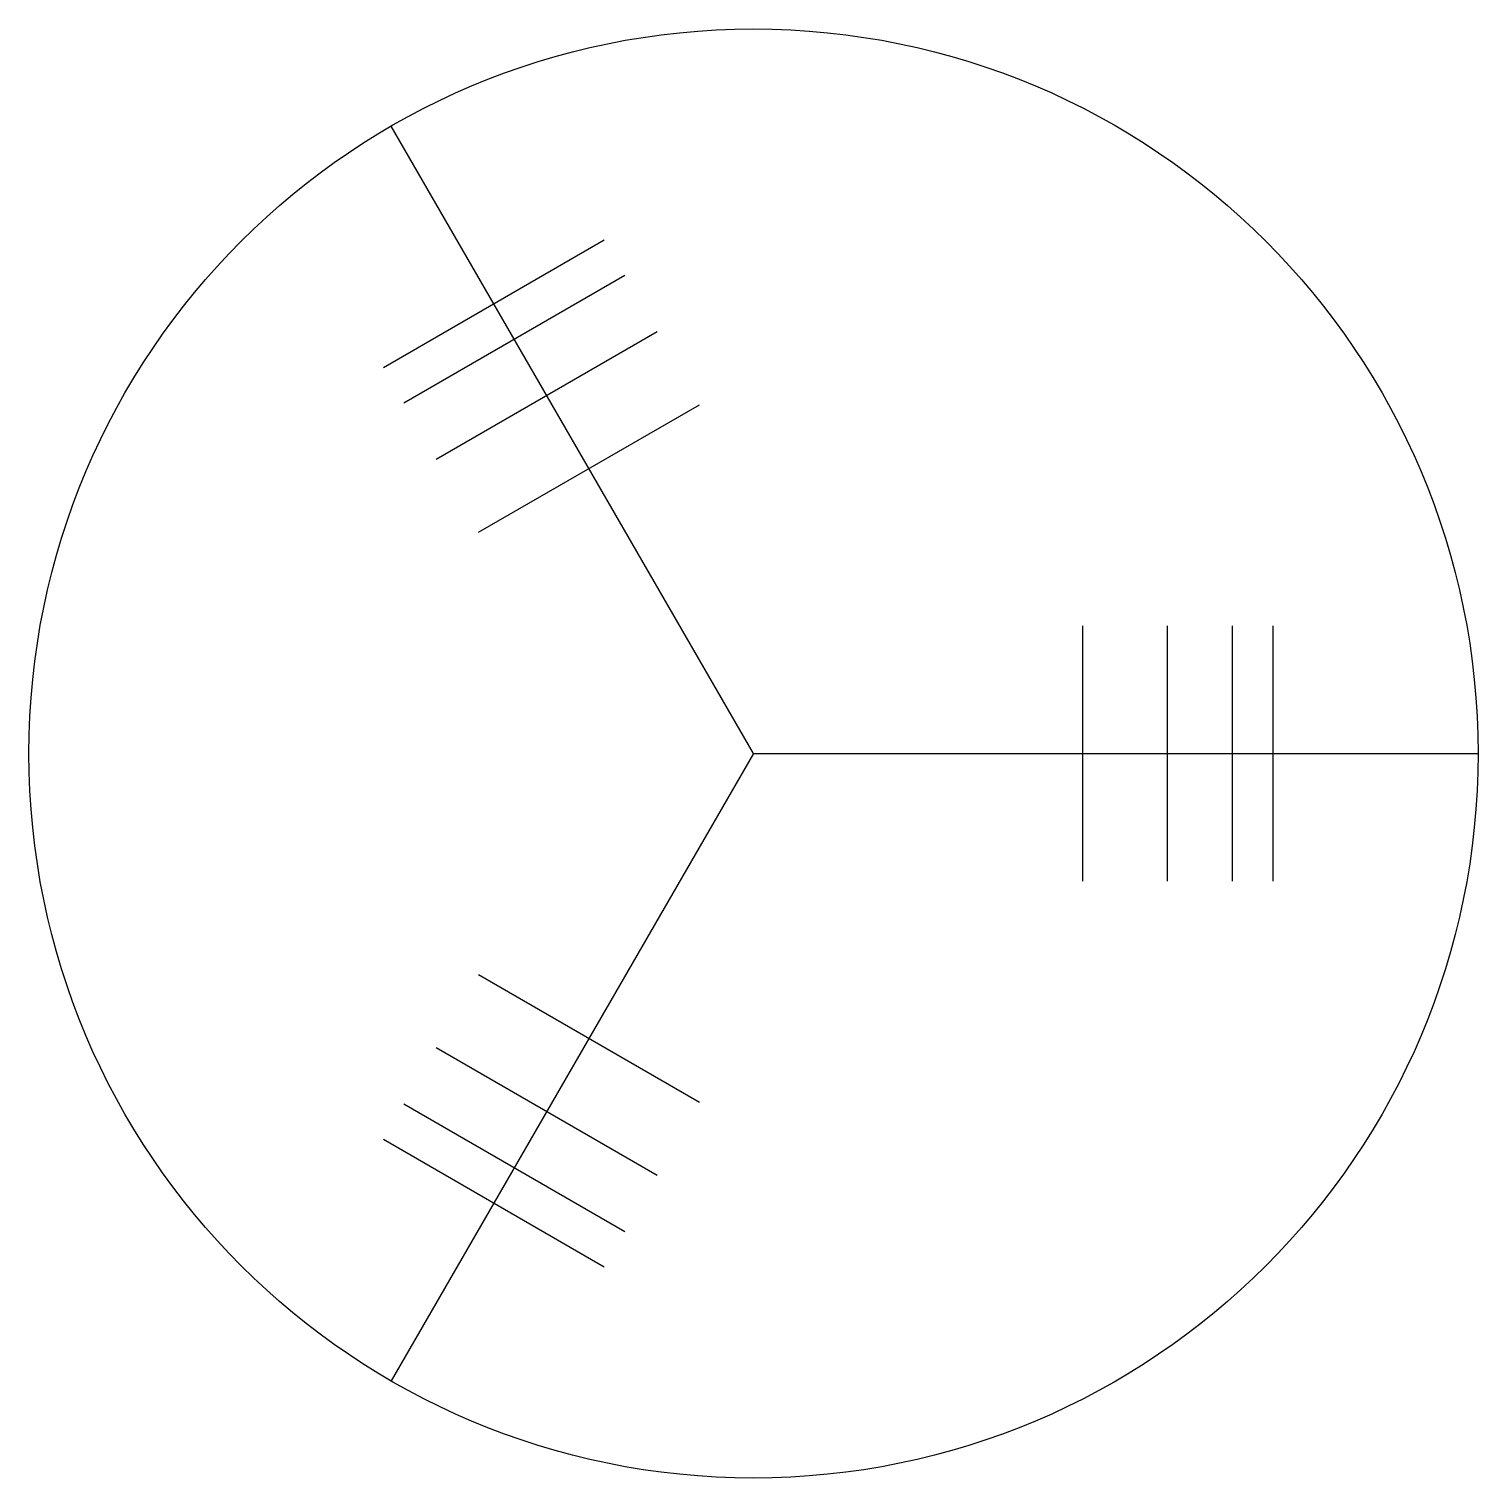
# Model space of a CAD drawing. Header units: millimetres. Extents: x 450 to 734, y 437 to 721.
import ezdxf

# ---------------------------------------------------------------- set-up
doc = ezdxf.new("R2010")
doc.units = ezdxf.units.MM
doc.header["$MEASUREMENT"] = 0

msp = doc.modelspace()

# ---------------------------------------------------------------- linework, layer by layer
for p, q in [((591.53, 579.45), (520.53, 702.43)), ((518.99, 655.1), (562.29, 680.1)), ((522.98, 648.18), (566.28, 673.18)), ((529.34, 637.17), (572.64, 662.17)), ((537.62, 622.82), (580.92, 647.82)), ((656.04, 604.45), (656.04, 554.45)), ((672.61, 604.45), (672.61, 554.45)), ((685.32, 604.45), (685.32, 554.45)), ((693.31, 604.45), (693.31, 554.45)), ((591.53, 579.45), (520.53, 456.48)), ((591.53, 579.45), (733.53, 579.45)), ((580.92, 511.08), (537.62, 536.08)), ((572.64, 496.74), (529.34, 521.74)), ((566.28, 485.73), (522.98, 510.73)), ((562.29, 478.8), (518.99, 503.8))]:
    msp.add_line(p, q)
msp.add_circle((591.53, 579.45), 142)

doc.saveas('drawing.dxf')
